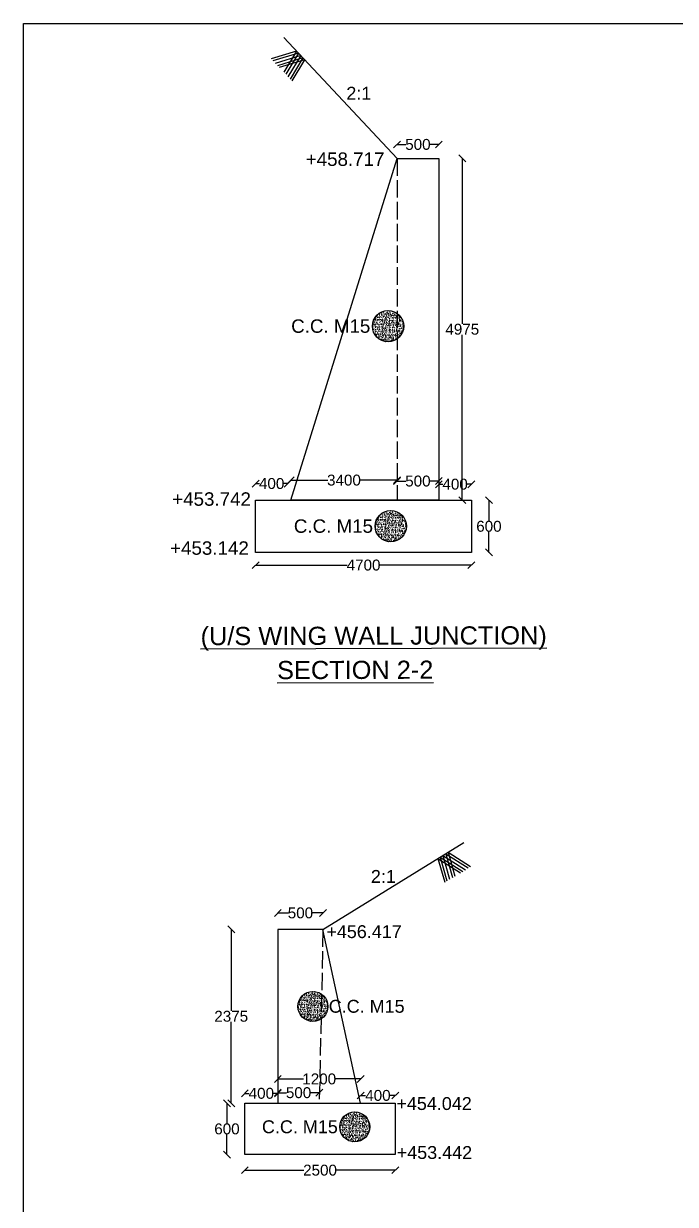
# Model space of a CAD drawing. Header units: millimetres. Extents: x 5124 to 6568637, y 2311 to 91879094.
# Drawn here: x 3584494 to 3593479, y 45946939 to 45963201 of the extents above; entities that cross this region are included whole.
import ezdxf

# ---------------------------------------------------------------- set-up
doc = ezdxf.new("R2010")
doc.units = ezdxf.units.MM
doc.header["$MEASUREMENT"] = 0
doc.linetypes.add('ACAD_ISO02W100', pattern=[15, 12, -3])
for name, color, linetype in [('DIMENSION', 7, 'Continuous'), ('DRAWING', 7, 'Continuous'), ('TEXT', 7, 'Continuous')]:
    doc.layers.add(name, color=color, linetype=linetype)
doc.styles.get("Standard").update_dxf_attribs({"font": 'arial.ttf', "height": 150})
doc.dimstyles.get("Standard").update_dxf_attribs({"dimtxt": 200, "dimasz": 110, "dimexe": 0.18, "dimexo": 0.0625, "dimgap": 0.09, "dimtad": 0, "dimtih": 1, "dimtoh": 1, "dimdec": 0, "dimzin": 0, "dimdsep": 46, "dimtxsty": 'Standard', "dimblk": 'OBLIQUE', "dimcen": 0.09, "dimse1": 1, "dimse2": 1, "dimadec": 0, "dimazin": 0, "dimtfac": 1, "dimtdec": 0, "dimtofl": 0, "dimtmove": 0, "dimatfit": 3, "dimfxl": 1, "dimtolj": 1, "dimtzin": 0, "dimarcsym": 0})

# ---------------------------------------------------------------- blocks, each defined once
blk = doc.blocks.new('_Oblique')
at = {"color": 0, "linetype": 'ByBlock', "lineweight": -2}
blk.add_line((-0.5, -0.5), (0.5, 0.5), dxfattribs=at)
blk = doc.blocks.new('*D59')
at = {"layer": 'Defpoints', "color": 0}
for p in [(3590217, 45961536), (3589642, 45961345), (3590217, 45961345)]:
    blk.add_point(p, dxfattribs=at)
at = {"layer": 'DIMENSION', "color": 0, "lineweight": -2}
for p, q in [((3589642, 45961536), (3589764, 45961536)), ((3590217, 45961536), (3590095, 45961536))]:
    blk.add_line(p, q, dxfattribs=at)
at = {"layer": 'DIMENSION', "color": 0, "lineweight": -2, "xscale": 95, "yscale": 95, "zscale": 95, "rotation": 180}
blk.add_blockref('_Oblique', (3589642, 45961536), dxfattribs=at)
at = {"layer": 'DIMENSION', "color": 0, "lineweight": -2, "xscale": 95, "yscale": 95, "zscale": 95}
blk.add_blockref('_Oblique', (3590217, 45961536), dxfattribs=at)
at = {"layer": 'DIMENSION', "color": 0, "insert": (3589929, 45961536), "char_height": 150, "attachment_point": 5}
blk.add_mtext('\\A1;500', dxfattribs=at)
blk = doc.blocks.new('*D60')
at = {"layer": 'Defpoints', "color": 0}
for p in [(3590253, 45961345), (3590217, 45956637), (3590541, 45956637)]:
    blk.add_point(p, dxfattribs=at)
at = {"layer": 'DIMENSION', "color": 0, "lineweight": -2}
for p, q in [((3590541, 45961345), (3590541, 45959068)), ((3590541, 45956637), (3590541, 45958914))]:
    blk.add_line(p, q, dxfattribs=at)
at = {"layer": 'DIMENSION', "color": 0, "lineweight": -2, "xscale": 95, "yscale": 95, "zscale": 95}
for p, rotation in [((3590541, 45961345), 90), ((3590541, 45956637), 270)]:
    blk.add_blockref('_Oblique', p, dxfattribs=dict(at, rotation=rotation))
at = {"layer": 'DIMENSION', "color": 0, "insert": (3590541, 45958991), "char_height": 150, "attachment_point": 5}
blk.add_mtext('\\A1;4975', dxfattribs=at)
blk = doc.blocks.new('*D61')
at = {"layer": 'Defpoints', "color": 0}
for p in [(3590217, 45956857), (3590217, 45956637), (3590667, 45956637)]:
    blk.add_point(p, dxfattribs=at)
at = {"layer": 'DIMENSION', "color": 0, "lineweight": -2}
for p, q in [((3590217, 45956857), (3590274, 45956857)), ((3590667, 45956857), (3590611, 45956857))]:
    blk.add_line(p, q, dxfattribs=at)
at = {"layer": 'DIMENSION', "color": 0, "lineweight": -2, "xscale": 95, "yscale": 95, "zscale": 95, "rotation": 180}
blk.add_blockref('_Oblique', (3590217, 45956857), dxfattribs=at)
at = {"layer": 'DIMENSION', "color": 0, "lineweight": -2, "xscale": 95, "yscale": 95, "zscale": 95}
blk.add_blockref('_Oblique', (3590667, 45956857), dxfattribs=at)
at = {"layer": 'DIMENSION', "color": 0, "insert": (3590442, 45956857), "char_height": 150, "attachment_point": 5}
blk.add_mtext('\\A1;400', dxfattribs=at)
blk = doc.blocks.new('*D62')
at = {"layer": 'Defpoints', "color": 0}
for p in [(3589642, 45956900), (3589642, 45956637), (3590217, 45956637)]:
    blk.add_point(p, dxfattribs=at)
at = {"layer": 'DIMENSION', "color": 0, "lineweight": -2}
for p, q in [((3589642, 45956900), (3589764, 45956900)), ((3590217, 45956900), (3590095, 45956900))]:
    blk.add_line(p, q, dxfattribs=at)
at = {"layer": 'DIMENSION', "color": 0, "lineweight": -2, "xscale": 95, "yscale": 95, "zscale": 95, "rotation": 180}
blk.add_blockref('_Oblique', (3589642, 45956900), dxfattribs=at)
at = {"layer": 'DIMENSION', "color": 0, "lineweight": -2, "xscale": 95, "yscale": 95, "zscale": 95}
blk.add_blockref('_Oblique', (3590217, 45956900), dxfattribs=at)
at = {"layer": 'DIMENSION', "color": 0, "insert": (3589929, 45956900), "char_height": 150, "attachment_point": 5}
blk.add_mtext('\\A1;500', dxfattribs=at)
blk = doc.blocks.new('*D63')
at = {"layer": 'Defpoints', "color": 0}
for p in [(3588178, 45956913), (3588178, 45956637), (3589642, 45956637)]:
    blk.add_point(p, dxfattribs=at)
at = {"layer": 'DIMENSION', "color": 0, "lineweight": -2}
for p, q in [((3588178, 45956913), (3588686, 45956913)), ((3589642, 45956913), (3589134, 45956913))]:
    blk.add_line(p, q, dxfattribs=at)
at = {"layer": 'DIMENSION', "color": 0, "lineweight": -2, "xscale": 95, "yscale": 95, "zscale": 95, "rotation": 180}
blk.add_blockref('_Oblique', (3588178, 45956913), dxfattribs=at)
at = {"layer": 'DIMENSION', "color": 0, "lineweight": -2, "xscale": 95, "yscale": 95, "zscale": 95}
blk.add_blockref('_Oblique', (3589642, 45956913), dxfattribs=at)
at = {"layer": 'DIMENSION', "color": 0, "insert": (3588910, 45956913), "char_height": 150, "attachment_point": 5}
blk.add_mtext('\\A1;3400', dxfattribs=at)
blk = doc.blocks.new('*D64')
at = {"layer": 'Defpoints', "color": 0}
for p in [(3587692, 45956866), (3587692, 45956637), (3588135, 45956637)]:
    blk.add_point(p, dxfattribs=at)
at = {"layer": 'DIMENSION', "color": 0, "lineweight": -2}
for p, q in [((3587692, 45956866), (3587745, 45956866)), ((3588135, 45956866), (3588082, 45956866))]:
    blk.add_line(p, q, dxfattribs=at)
at = {"layer": 'DIMENSION', "color": 0, "lineweight": -2, "xscale": 95, "yscale": 95, "zscale": 95, "rotation": 180}
blk.add_blockref('_Oblique', (3587692, 45956866), dxfattribs=at)
at = {"layer": 'DIMENSION', "color": 0, "lineweight": -2, "xscale": 95, "yscale": 95, "zscale": 95}
blk.add_blockref('_Oblique', (3588135, 45956866), dxfattribs=at)
at = {"layer": 'DIMENSION', "color": 0, "insert": (3587913, 45956866), "char_height": 150, "attachment_point": 5}
blk.add_mtext('\\A1;400', dxfattribs=at)
blk = doc.blocks.new('*D65')
at = {"layer": 'Defpoints', "color": 0}
for p in [(3590667, 45956637), (3590667, 45955918), (3590908, 45955918)]:
    blk.add_point(p, dxfattribs=at)
at = {"layer": 'DIMENSION', "color": 0, "lineweight": -2}
for p, q in [((3590908, 45956637), (3590908, 45956354)), ((3590908, 45955918), (3590908, 45956201))]:
    blk.add_line(p, q, dxfattribs=at)
at = {"layer": 'DIMENSION', "color": 0, "lineweight": -2, "xscale": 95, "yscale": 95, "zscale": 95}
for p, rotation in [((3590908, 45956637), 90), ((3590908, 45955918), 270)]:
    blk.add_blockref('_Oblique', p, dxfattribs=dict(at, rotation=rotation))
at = {"layer": 'DIMENSION', "color": 0, "insert": (3590908, 45956277), "char_height": 150, "attachment_point": 5}
blk.add_mtext('\\A1;600', dxfattribs=at)
blk = doc.blocks.new('*D66')
at = {"layer": 'Defpoints', "color": 0}
for p in [(3587692, 45955918), (3590667, 45955918), (3590667, 45955743)]:
    blk.add_point(p, dxfattribs=at)
at = {"layer": 'DIMENSION', "color": 0, "lineweight": -2}
for p, q in [((3587692, 45955743), (3588953, 45955743)), ((3590667, 45955743), (3589406, 45955743))]:
    blk.add_line(p, q, dxfattribs=at)
at = {"layer": 'DIMENSION', "color": 0, "lineweight": -2, "xscale": 95, "yscale": 95, "zscale": 95, "rotation": 180}
blk.add_blockref('_Oblique', (3587692, 45955743), dxfattribs=at)
at = {"layer": 'DIMENSION', "color": 0, "lineweight": -2, "xscale": 95, "yscale": 95, "zscale": 95}
blk.add_blockref('_Oblique', (3590667, 45955743), dxfattribs=at)
at = {"layer": 'DIMENSION', "color": 0, "insert": (3589180, 45955743), "char_height": 150, "attachment_point": 5}
blk.add_mtext('\\A1;4700', dxfattribs=at)
blk = doc.blocks.new('*D84')
at = {"layer": 'Defpoints', "color": 0}
for p in [(3587999, 45950953), (3587999, 45950727), (3588621, 45950727)]:
    blk.add_point(p, dxfattribs=at)
at = {"layer": 'DIMENSION', "color": 0, "lineweight": -2}
for p, q in [((3587999, 45950953), (3588144, 45950953)), ((3588621, 45950953), (3588475, 45950953))]:
    blk.add_line(p, q, dxfattribs=at)
at = {"layer": 'DIMENSION', "color": 0, "lineweight": -2, "xscale": 95, "yscale": 95, "zscale": 95, "rotation": 180}
blk.add_blockref('_Oblique', (3587999, 45950953), dxfattribs=at)
at = {"layer": 'DIMENSION', "color": 0, "lineweight": -2, "xscale": 95, "yscale": 95, "zscale": 95}
blk.add_blockref('_Oblique', (3588621, 45950953), dxfattribs=at)
at = {"layer": 'DIMENSION', "color": 0, "insert": (3588310, 45950953), "char_height": 150, "attachment_point": 5}
blk.add_mtext('\\A1;500', dxfattribs=at)
blk = doc.blocks.new('*D85')
at = {"layer": 'Defpoints', "color": 0}
for p in [(3587543, 45948468), (3587543, 45948331), (3587999, 45948331)]:
    blk.add_point(p, dxfattribs=at)
at = {"layer": 'DIMENSION', "color": 0, "lineweight": -2}
for p, q in [((3587543, 45948468), (3587602, 45948468)), ((3587999, 45948468), (3587939, 45948468))]:
    blk.add_line(p, q, dxfattribs=at)
at = {"layer": 'DIMENSION', "color": 0, "lineweight": -2, "xscale": 95, "yscale": 95, "zscale": 95, "rotation": 180}
blk.add_blockref('_Oblique', (3587543, 45948468), dxfattribs=at)
at = {"layer": 'DIMENSION', "color": 0, "lineweight": -2, "xscale": 95, "yscale": 95, "zscale": 95}
blk.add_blockref('_Oblique', (3587999, 45948468), dxfattribs=at)
at = {"layer": 'DIMENSION', "color": 0, "insert": (3587771, 45948468), "char_height": 150, "attachment_point": 5}
blk.add_mtext('\\A1;400', dxfattribs=at)
blk = doc.blocks.new('*D86')
at = {"layer": 'Defpoints', "color": 0}
for p in [(3588569, 45948477), (3587999, 45948331), (3588569, 45948331)]:
    blk.add_point(p, dxfattribs=at)
at = {"layer": 'DIMENSION', "color": 0, "lineweight": -2}
for p, q in [((3587999, 45948477), (3588118, 45948477)), ((3588569, 45948477), (3588450, 45948477))]:
    blk.add_line(p, q, dxfattribs=at)
at = {"layer": 'DIMENSION', "color": 0, "lineweight": -2, "xscale": 95, "yscale": 95, "zscale": 95, "rotation": 180}
blk.add_blockref('_Oblique', (3587999, 45948477), dxfattribs=at)
at = {"layer": 'DIMENSION', "color": 0, "lineweight": -2, "xscale": 95, "yscale": 95, "zscale": 95}
blk.add_blockref('_Oblique', (3588569, 45948477), dxfattribs=at)
at = {"layer": 'DIMENSION', "color": 0, "insert": (3588284, 45948477), "char_height": 150, "attachment_point": 5}
blk.add_mtext('\\A1;500', dxfattribs=at)
blk = doc.blocks.new('*D87')
at = {"layer": 'Defpoints', "color": 0}
for p in [(3587999, 45948666), (3587999, 45948331), (3589139, 45948331)]:
    blk.add_point(p, dxfattribs=at)
at = {"layer": 'DIMENSION', "color": 0, "lineweight": -2}
for p, q in [((3587999, 45948666), (3588352, 45948666)), ((3589139, 45948666), (3588786, 45948666))]:
    blk.add_line(p, q, dxfattribs=at)
at = {"layer": 'DIMENSION', "color": 0, "lineweight": -2, "xscale": 95, "yscale": 95, "zscale": 95, "rotation": 180}
blk.add_blockref('_Oblique', (3587999, 45948666), dxfattribs=at)
at = {"layer": 'DIMENSION', "color": 0, "lineweight": -2, "xscale": 95, "yscale": 95, "zscale": 95}
blk.add_blockref('_Oblique', (3589139, 45948666), dxfattribs=at)
at = {"layer": 'DIMENSION', "color": 0, "insert": (3588569, 45948666), "char_height": 150, "attachment_point": 5}
blk.add_mtext('\\A1;1200', dxfattribs=at)
blk = doc.blocks.new('*D88')
at = {"layer": 'Defpoints', "color": 0}
for p in [(3589139, 45948439), (3589139, 45948331), (3589617, 45948331)]:
    blk.add_point(p, dxfattribs=at)
at = {"layer": 'DIMENSION', "color": 0, "lineweight": -2}
for p, q in [((3589139, 45948439), (3589209, 45948439)), ((3589617, 45948439), (3589546, 45948439))]:
    blk.add_line(p, q, dxfattribs=at)
at = {"layer": 'DIMENSION', "color": 0, "lineweight": -2, "xscale": 95, "yscale": 95, "zscale": 95, "rotation": 180}
blk.add_blockref('_Oblique', (3589139, 45948439), dxfattribs=at)
at = {"layer": 'DIMENSION', "color": 0, "lineweight": -2, "xscale": 95, "yscale": 95, "zscale": 95}
blk.add_blockref('_Oblique', (3589617, 45948439), dxfattribs=at)
at = {"layer": 'DIMENSION', "color": 0, "insert": (3589378, 45948439), "char_height": 150, "attachment_point": 5}
blk.add_mtext('\\A1;400', dxfattribs=at)
blk = doc.blocks.new('*D89')
at = {"layer": 'Defpoints', "color": 0}
for p in [(3587543, 45947625), (3589617, 45947625), (3589617, 45947410)]:
    blk.add_point(p, dxfattribs=at)
at = {"layer": 'DIMENSION', "color": 0, "lineweight": -2}
for p, q in [((3587543, 45947410), (3588355, 45947410)), ((3589617, 45947410), (3588805, 45947410))]:
    blk.add_line(p, q, dxfattribs=at)
at = {"layer": 'DIMENSION', "color": 0, "lineweight": -2, "xscale": 95, "yscale": 95, "zscale": 95, "rotation": 180}
blk.add_blockref('_Oblique', (3587543, 45947410), dxfattribs=at)
at = {"layer": 'DIMENSION', "color": 0, "lineweight": -2, "xscale": 95, "yscale": 95, "zscale": 95}
blk.add_blockref('_Oblique', (3589617, 45947410), dxfattribs=at)
at = {"layer": 'DIMENSION', "color": 0, "insert": (3588580, 45947410), "char_height": 150, "attachment_point": 5}
blk.add_mtext('\\A1;2500', dxfattribs=at)
blk = doc.blocks.new('*D90')
at = {"layer": 'Defpoints', "color": 0}
for p in [(3587543, 45948331), (3587297, 45947625), (3587543, 45947625)]:
    blk.add_point(p, dxfattribs=at)
at = {"layer": 'DIMENSION', "color": 0, "lineweight": -2}
for p, q in [((3587297, 45948331), (3587297, 45948055)), ((3587297, 45947625), (3587297, 45947901))]:
    blk.add_line(p, q, dxfattribs=at)
at = {"layer": 'DIMENSION', "color": 0, "lineweight": -2, "xscale": 95, "yscale": 95, "zscale": 95}
for p, rotation in [((3587297, 45948331), 90), ((3587297, 45947625), 270)]:
    blk.add_blockref('_Oblique', p, dxfattribs=dict(at, rotation=rotation))
at = {"layer": 'DIMENSION', "color": 0, "insert": (3587297, 45947978), "char_height": 150, "attachment_point": 5}
blk.add_mtext('\\A1;600', dxfattribs=at)
blk = doc.blocks.new('*D91')
at = {"layer": 'Defpoints', "color": 0}
for p in [(3587356, 45950727), (3587999, 45950727), (3587543, 45948331)]:
    blk.add_point(p, dxfattribs=at)
at = {"layer": 'DIMENSION', "color": 0, "lineweight": -2}
for p, q in [((3587356, 45950727), (3587356, 45949606)), ((3587356, 45948331), (3587356, 45949452))]:
    blk.add_line(p, q, dxfattribs=at)
at = {"layer": 'DIMENSION', "color": 0, "lineweight": -2, "xscale": 95, "yscale": 95, "zscale": 95}
for p, rotation in [((3587356, 45950727), 90), ((3587356, 45948331), 270)]:
    blk.add_blockref('_Oblique', p, dxfattribs=dict(at, rotation=rotation))
at = {"layer": 'DIMENSION', "color": 0, "insert": (3587356, 45949529), "char_height": 150, "attachment_point": 5}
blk.add_mtext('\\A1;2375', dxfattribs=at)

msp = doc.modelspace()

# ---------------------------------------------------------------- hatches: boundary and pattern name
at = {"layer": 'DRAWING'}
h = msp.add_hatch(dxfattribs=at)
h.set_pattern_fill('AR-CONC,_O', color=256, scale=9.251558)
h.set_pattern_definition([(50, (411824.94, 3438213.536), (66.357741625, -5.80555015), [6.93866848, -76.32535329]), (355, (411824.94, 3438213.536), (-12.83666007, 69.58949133), [5.55093478, -61.06028263]), (100.4514, (411830.47, 3438213.05), (53.52113084, 63.78389894), [5.89696063, -64.86656898]), (46.1842, (411824.94, 3438232.04), (98.73642435, -15.31308757), [10.40800272, -114.48802994]), (96.6356, (411833.17, 3438230.76), (86.47086207, 90.12107957), [8.84544122, -97.29983793]), (351.1842, (411824.94, 3438232.04), (86.47079172, 90.1211471), [8.32640218, -91.59042395]), (21, (411834.19, 3438227.414), (55.22320198, -37.24852009), [6.93866848, -76.32535329]), (326, (411834.19, 3438227.414), (22.510459, 67.08767682), [5.55093478, -61.06028263]), (71.4514, (411838.79, 3438224.31), (77.7336836, 29.83909589), [5.89696063, -64.86656898]), (37.5, (411824.939, 3438213.536), (1.124976064, 30.797867882), [0, -60.320157997, 0, -61.985438432, 0, -61.291571584]), (7.5, (411824.94, 3438213.536), (24.33803077, 36.489228185), [0, -35.340951464, 0, -58.9324243, 0, -23.360183887]), (327.5, (411804.308, 3438213.536), (49.386892166, -2.086677035), [0, -23.128894937, 0, -72.162152205, 0, -95.75362504]), (317.5, (411795.056, 3438213.536), (53.95380656, 9.261270476), [0, -30.06756342, 0, -47.92307031, 0, -67.998951116])])
h.paths.add_polyline_path([(3589301.7, 45959033.3, 1), (3589732.9, 45959033.3, 1)])
h = msp.add_hatch(dxfattribs=at)
h.set_pattern_fill('AR-CONC,_O', color=256, scale=9.251558)
h.set_pattern_definition([(50, (411862.09, 3435459.03), (66.357741625, -5.80555015), [6.93866848, -76.32535329]), (355, (411862.09, 3435459.03), (-12.83666007, 69.58949133), [5.55093478, -61.06028263]), (100.4514, (411867.62, 3435458.544), (53.52113084, 63.78389894), [5.89696063, -64.86656898]), (46.1842, (411862.09, 3435477.53), (98.73642435, -15.31308757), [10.40800272, -114.48802994]), (96.6356, (411870.32, 3435476.25), (86.47086207, 90.12107957), [8.84544122, -97.29983793]), (351.1842, (411862.09, 3435477.53), (86.47079172, 90.1211471), [8.32640218, -91.59042395]), (21, (411871.343, 3435472.905), (55.22320198, -37.24852009), [6.93866848, -76.32535329]), (326, (411871.34, 3435472.905), (22.510459, 67.08767682), [5.55093478, -61.06028263]), (71.4514, (411875.945, 3435469.8), (77.7336836, 29.83909589), [5.89696063, -64.86656898]), (37.5, (411862.091, 3435459.027), (1.124976064, 30.797867882), [0, -60.320157997, 0, -61.985438432, 0, -61.291571584]), (7.5, (411862.09, 3435459.027), (24.33803077, 36.489228185), [0, -35.340951464, 0, -58.9324243, 0, -23.360183887]), (327.5, (411841.46, 3435459.027), (49.386892166, -2.086677035), [0, -23.128894937, 0, -72.162152205, 0, -95.75362504]), (317.5, (411832.21, 3435459.027), (53.95380656, 9.261270476), [0, -30.06756342, 0, -47.92307031, 0, -67.998951116])])
h.paths.add_polyline_path([(3589338.9, 45956278.8, 1), (3589770.1, 45956278.8, 1)])
h = msp.add_hatch(dxfattribs=at)
h.set_pattern_fill('AR-CONC,_O', color=256, scale=8.865228)
h.set_pattern_definition([(50, (543484.86, 5204444.62), (63.58675242, -5.563120005), [6.6489212, -73.13813316]), (355, (543484.86, 5204444.62), (-12.30062244, 66.68354962), [5.31913696, -58.51050653]), (100.4514, (543490.16, 5204444.16), (51.286177205, 61.12038913), [5.65071334, -62.15784867]), (46.1842, (543484.86, 5204462.35), (94.61335506, -14.67363844), [9.9733818, -109.70719974]), (96.6356, (543492.75, 5204461.13), (82.85998232, 86.3577728), [8.47607027, -93.2367581]), (351.1842, (543484.86, 5204462.35), (82.85991491, 86.35783751), [7.97870544, -87.7657598]), (21, (543493.727, 5204457.92), (52.91717268, -35.69308368), [6.6489212, -73.13813316]), (326, (543493.73, 5204457.92), (21.57045957, 64.28620673), [5.31913696, -58.51050653]), (71.4514, (543498.137, 5204454.945), (74.48765393, 28.59306475), [5.65071334, -62.15784867]), (37.5, (543484.862, 5204444.622), (1.07799893, 29.511800012), [0, -57.801288267, 0, -59.397029354, 0, -58.732137234]), (7.5, (543484.862, 5204444.622), (23.321714981, 34.96549855), [0, -33.86517196, 0, -56.471504027, 0, -22.38470136]), (327.5, (543465.092, 5204444.622), (47.324577479, -1.999540863), [0, -22.163070654, 0, -69.148780442, 0, -91.75511251]), (317.5, (543456.227, 5204444.62), (51.700785103, 8.874535185), [0, -28.81199185, 0, -45.921882396, 0, -65.159427724])])
h.paths.add_polyline_path([(3588275.5, 45949665.5, 1), (3588688.7, 45949665.5, 1)])
h = msp.add_hatch(dxfattribs=at)
h.set_pattern_fill('AR-CONC,_O', color=256, scale=8.865228)
h.set_pattern_definition([(50, (544061.426, 5202785.877), (63.58675242, -5.563120005), [6.6489212, -73.13813316]), (355, (544061.426, 5202785.88), (-12.30062244, 66.68354962), [5.31913696, -58.51050653]), (100.4514, (544066.725, 5202785.413), (51.286177205, 61.12038913), [5.65071334, -62.15784867]), (46.1842, (544061.426, 5202803.61), (94.61335506, -14.67363844), [9.9733818, -109.70719974]), (96.6356, (544069.31, 5202802.385), (82.85998232, 86.3577728), [8.47607027, -93.2367581]), (351.1842, (544061.43, 5202803.61), (82.85991491, 86.35783751), [7.97870544, -87.7657598]), (21, (544070.29, 5202799.175), (52.91717268, -35.69308368), [6.6489212, -73.13813316]), (326, (544070.29, 5202799.175), (21.57045957, 64.28620673), [5.31913696, -58.51050653]), (71.4514, (544074.7, 5202796.2), (74.48765393, 28.59306475), [5.65071334, -62.15784867]), (37.5, (544061.426, 5202785.877), (1.07799893, 29.511800012), [0, -57.801288267, 0, -59.397029354, 0, -58.732137234]), (7.5, (544061.426, 5202785.877), (23.321714981, 34.96549855), [0, -33.86517196, 0, -56.471504027, 0, -22.38470136]), (327.5, (544041.657, 5202785.877), (47.324577479, -1.999540863), [0, -22.163070654, 0, -69.148780442, 0, -91.75511251]), (317.5, (544032.79, 5202785.877), (51.700785103, 8.874535185), [0, -28.81199185, 0, -45.921882396, 0, -65.159427724])])
h.paths.add_polyline_path([(3588852.1, 45948006.8, 1), (3589265.2, 45948006.8, 1)])

# ---------------------------------------------------------------- linework, layer by layer
for points in [[(3584493.8, 45963200.6), (3626668.4, 45963200.6), (3626668.4, 45935140.9), (3584493.8, 45935140.9)], [(3590217.1, 45956637.2), (3588178.3, 45956637.2), (3589641.8, 45961345), (3590217.1, 45961345)], [(3587692.1, 45956637.2), (3590667.2, 45956637.2), (3590667.2, 45955917.5), (3587692.1, 45955917.5)], [(3587999, 45948331), (3589139, 45948331), (3588620.8, 45950727), (3587999, 45950727)], [(3587542.7, 45948331), (3589616.8, 45948331), (3589616.8, 45947624.8), (3587542.7, 45947624.8)]]:
    msp.add_lwpolyline(points, close=True, dxfattribs=at)
for points in [[(3589641.8, 45961345), (3588080.9, 45963009.3)], [(3588257.1, 45962821.4), (3587905.1, 45962713.8)], [(3588282.6, 45962794.2), (3587930.7, 45962686.5)], [(3588313.8, 45962760.9), (3587961.9, 45962653.3)], [(3588344.3, 45962728.5), (3587992.3, 45962620.8)], [(3588257.1, 45962821.4), (3588081.5, 45962530.1)], [(3588282.6, 45962794.2), (3588107, 45962502.9)], [(3588313.8, 45962760.9), (3588138.2, 45962469.6)], [(3588344.3, 45962728.5), (3588168.7, 45962437.1)], [(3588368.2, 45962703), (3588016.2, 45962595.3)], [(3588368.2, 45962703), (3588192.6, 45962411.7)], [(3588620.8, 45950727), (3590563.7, 45951923.6)], [(3590206.1, 45951703.4), (3590517.4, 45951507.2)], [(3590206.1, 45951703.4), (3590299.1, 45951376.2)], [(3590235.8, 45951721.7), (3590547.2, 45951525.5)], [(3590235.8, 45951721.7), (3590328.9, 45951394.5)], [(3590273.7, 45951745.1), (3590585.1, 45951548.8)], [(3590273.7, 45951745.1), (3590366.8, 45951417.9)], [(3590312.6, 45951769), (3590624, 45951572.8)], [(3590312.6, 45951769), (3590405.6, 45951441.8)], [(3590344.4, 45951788.6), (3590655.7, 45951592.3)], [(3590344.4, 45951788.6), (3590437.4, 45951461.4)]]:
    msp.add_lwpolyline(points, dxfattribs=at)
at = {"layer": 'DRAWING', "linetype": 'ACAD_ISO02W100', "ltscale": 20}
for points in [[(3589641.8, 45961345), (3589641.8, 45956637.2)], [(3588620.8, 45950727), (3588569, 45948331)]]:
    msp.add_lwpolyline(points, dxfattribs=at)
at = {"layer": 'DRAWING'}
for centre, radius in [((3589517.3, 45959033.3), 215.6), ((3589554.5, 45956278.8), 215.6), ((3588482.1, 45949665.5), 206.6), ((3589058.6, 45948006.8), 206.6)]:
    msp.add_circle(centre, radius, dxfattribs=at)

# ---------------------------------------------------------------- texts
at = {"layer": 'TEXT'}
for s, height, p in [('2:1', 177.3, (3588942.7, 45962153.1)), ('+458.717', 185.03, (3588383, 45961241)), (' C.C. M15  ', 185.031, (3588110.2, 45958942.4)), ('+453.742', 185.03, (3586542.4, 45956560.6)), (' C.C. M15  ', 185.031, (3588147.3, 45956187.9)), ('+453.142', 185.03, (3586513.2, 45955885.5)), ('2:1', 177.3, (3589281.4, 45951366.9)), ('+456.417', 177.3, (3588666.7, 45950606.9)), (' C.C. M15  ', 177.305, (3588631.2, 45949578.4)), ('+454.042', 177.3, (3589631.8, 45948239)), (' C.C. M15  ', 177.305, (3587710.2, 45947919.6)), ('+453.442', 177.3, (3589636.8, 45947564.7))]:
    msp.add_text(s, height=height, dxfattribs=at).set_placement(p)
for s, p in [('%%U(U/S WING WALL JUNCTION)', (3586933.8, 45954640.5)), ('%%USECTION 2-2', (3587988.5, 45954172.7))]:
    msp.add_text(s, height=250, rotation=0.1412, dxfattribs=at).set_placement(p)

# ---------------------------------------------------------------- dimensions: what is measured, and where the dimension line sits
at = {"layer": 'DIMENSION'}
for base, p1, p2, text, picture, middle in [((3590217.1, 45961535.5), (3589641.8, 45961345), (3590217.1, 45961345), '500', '*D59', (3589929.5, 45961535.5)), ((3587692.1, 45956866.1), (3588134.9, 45956637.2), (3587692.1, 45956637.2), '400', '*D64', (3587913.5, 45956866.1)), ((3588178.3, 45956913), (3589641.8, 45956637.2), (3588178.3, 45956637.2), '3400', '*D63', (3588910, 45956913)), ((3589641.8, 45956900.2), (3590217.1, 45956637.2), (3589641.8, 45956637.2), '500', '*D62', (3589929.5, 45956900.2)), ((3590217.1, 45956857.5), (3590667.2, 45956637.2), (3590217.1, 45956637.2), '400', '*D61', (3590442.2, 45956857.5)), ((3590667.2, 45955742.7), (3587692.1, 45955917.5), (3590667.2, 45955917.5), '4700', '*D66', (3589179.7, 45955742.7)), ((3587999, 45950953.1), (3588620.8, 45950727), (3587999, 45950727), '500', '*D84', (3588309.9, 45950953.1)), ((3587999, 45948665.6), (3589139, 45948331), (3587999, 45948331), '1200', '*D87', (3588569, 45948665.6)), ((3588569, 45948477.4), (3587999, 45948331), (3588569, 45948331), '500', '*D86', (3588284, 45948477.4)), ((3587542.7, 45948468), (3587999, 45948331), (3587542.7, 45948331), '400', '*D85', (3587770.8, 45948468)), ((3589139, 45948439.1), (3589616.8, 45948331), (3589139, 45948331), '400', '*D88', (3589377.9, 45948439.1)), ((3589616.8, 45947409.5), (3587542.7, 45947624.8), (3589616.8, 45947624.8), '2500', '*D89', (3588579.7, 45947409.5))]:
    dim = msp.add_linear_dim(base=base, p1=p1, p2=p2, text=text, dimstyle='Standard', override={"dimasz": 95, "dimfxl": 2000, "dimarcsym": 1}, dxfattribs=at)
    dim.commit()
    dim.dimension.update_dxf_attribs({"geometry": picture, "text_midpoint": middle})
for base, p1, p2, text, picture, middle in [((3590540.9, 45956637.2), (3590253.1, 45961345), (3590217.1, 45956637.2), '4975', '*D60', (3590540.9, 45958991.1)), ((3590908.1, 45955917.5), (3590667.2, 45956637.2), (3590667.2, 45955917.5), '600', '*D65', (3590908.1, 45956277.4)), ((3587356.2, 45950727), (3587542.7, 45948331), (3587999, 45950727), '2375', '*D91', (3587356.2, 45949529)), ((3587297.2, 45947624.8), (3587542.7, 45948331), (3587542.7, 45947624.8), '600', '*D90', (3587297.2, 45947977.9))]:
    dim = msp.add_linear_dim(base=base, p1=p1, p2=p2, angle=90, text=text, dimstyle='Standard', override={"dimasz": 95, "dimfxl": 2000, "dimarcsym": 1}, dxfattribs=at)
    dim.commit()
    dim.dimension.update_dxf_attribs({"geometry": picture, "text_midpoint": middle})

doc.saveas('drawing.dxf')
